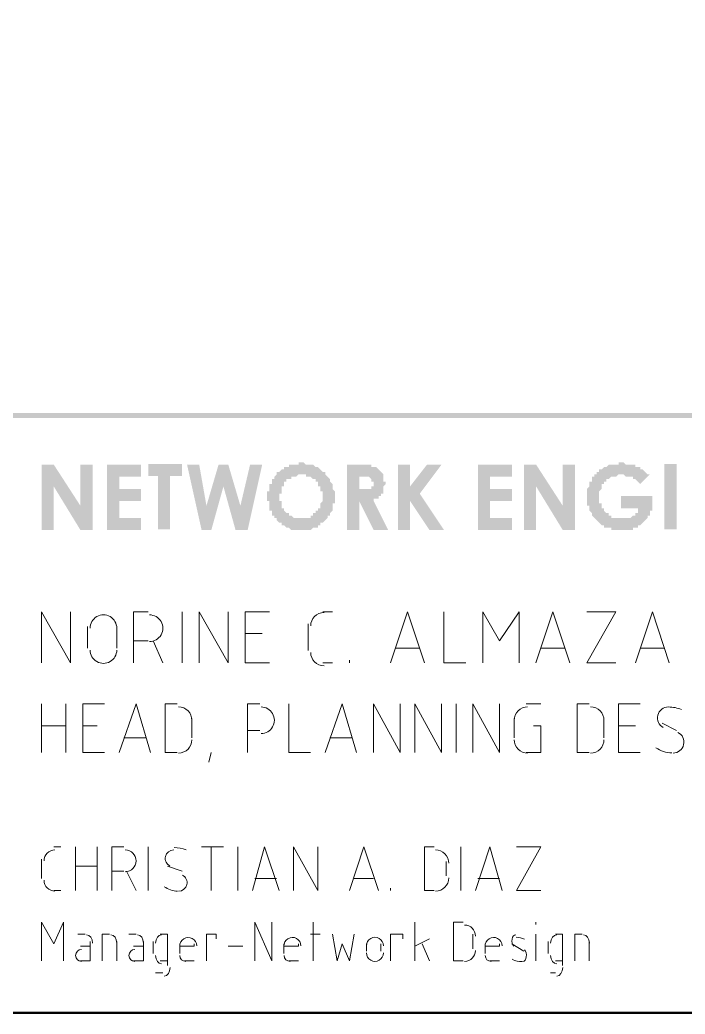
# Model space of a CAD drawing. Header units: millimetres. Extents: x 0.09 to 0.957, y 0.015 to 0.727.
# Drawn here: x 0.13609 to 0.16507, y 0.01506 to 0.05838 of the extents above; entities that cross this region are included whole.
import ezdxf

# ---------------------------------------------------------------- set-up
doc = ezdxf.new("R2010")
doc.units = ezdxf.units.MM
doc.layers.add('PDF_0', color=7, linetype='Continuous')

msp = doc.modelspace()

# ---------------------------------------------------------------- hatches: boundary and pattern name
at = {"layer": 'PDF_0', "true_color": 0x808080, "transparency": 33554559}
for points in [[(0.1370336010742175, 0.0390016064453122), (0.1375615795898425, 0.0390016064453122), (0.1387231323242175, 0.0372064794921872), (0.1387231323242175, 0.0390016064453122), (0.1392511108398425, 0.0390016064453122), (0.1392511108398425, 0.0361505224609372), (0.1387231323242175, 0.0361505224609372), (0.1375615795898425, 0.0380512451171872), (0.1375615795898425, 0.0361505224609372), (0.1370336010742175, 0.0361505224609372)], [(0.1398848059082018, 0.0390016064453122), (0.1413631457519518, 0.0390016064453122), (0.1413631457519518, 0.0384736279296872), (0.1404127844238268, 0.0384736279296872), (0.1404127844238268, 0.0379456494140622), (0.1413631457519518, 0.0379456494140622), (0.1413631457519518, 0.0374176708984372), (0.1404127844238268, 0.0374176708984372), (0.1404127844238268, 0.0366785009765622), (0.1413631457519518, 0.0366785009765622), (0.1413631457519518, 0.0361505224609372), (0.1398848059082018, 0.0361505224609372)], [(0.1416760253906237, 0.0390295898437496), (0.1431543652343737, 0.0390295898437496), (0.1431543652343737, 0.0385016113281247), (0.1426263867187487, 0.0385016113281247), (0.1426263867187487, 0.0361785058593747), (0.1420984082031237, 0.0361785058593747), (0.1420984082031237, 0.0385016113281247), (0.1416760253906237, 0.0385016113281247)], [(0.1433695983886706, 0.0390016064453122), (0.1438975769042956, 0.0390016064453122), (0.1442143640136706, 0.0372064794921872), (0.1447423425292955, 0.0390016064453122), (0.1451647253417955, 0.0390016064453122), (0.1456927038574205, 0.0372064794921872), (0.1461150866699205, 0.0390016064453122), (0.1466430651855455, 0.0390016064453122), (0.1460094909667955, 0.0361505224609372), (0.1454815124511705, 0.0361505224609372), (0.1449535339355455, 0.0380512451171872), (0.1444255554199205, 0.0361505224609372), (0.1440031726074205, 0.0361505224609372)], [(0.152556800537108, 0.0390016064453122), (0.153084779052733, 0.0390016064453122), (0.153084779052733, 0.0380512451171872), (0.1538239489746079, 0.0390016064453122), (0.1544575231933579, 0.0390016064453122), (0.1535071618652329, 0.0377344580078122), (0.1545631188964829, 0.0361505224609372), (0.1539295446777329, 0.0361505224609372), (0.153084779052733, 0.0374176708984372), (0.153084779052733, 0.0361505224609372), (0.152556800537108, 0.0361505224609372)], [(0.1560416064453111, 0.0390016064453122), (0.157519946289061, 0.0390016064453122), (0.157519946289061, 0.0384736279296872), (0.1565695849609361, 0.0384736279296872), (0.1565695849609361, 0.0379456494140622), (0.157519946289061, 0.0379456494140622), (0.157519946289061, 0.0374176708984372), (0.1565695849609361, 0.0374176708984372), (0.1565695849609361, 0.0366785009765622), (0.157519946289061, 0.0366785009765622), (0.157519946289061, 0.0361505224609372), (0.1560416064453111, 0.0361505224609372)], [(0.1580480053710923, 0.0390016064453122), (0.1585759838867173, 0.0390016064453122), (0.1597375366210923, 0.0372064794921872), (0.1597375366210923, 0.0390016064453122), (0.1602655151367173, 0.0390016064453122), (0.1602655151367173, 0.0361505224609372), (0.1597375366210923, 0.0361505224609372), (0.1585759838867173, 0.0380512451171872), (0.1585759838867173, 0.0361505224609372), (0.1580480053710923, 0.0361505224609372)], [(0.1635391967773422, 0.0385791699218746), (0.1631168139648423, 0.0381567871093746), (0.1631168139648423, 0.0381567871093746), (0.1630112182617172, 0.0382623828124996), (0.1630112182617172, 0.0382623828124996), (0.1630112182617172, 0.0382623828124996), (0.1630112182617172, 0.0382623828124996), (0.1629056225585923, 0.0383679785156246), (0.1629056225585923, 0.0383679785156246), (0.1629056225585923, 0.0383679785156246), (0.1628000268554672, 0.0383679785156246), (0.1628000268554672, 0.0383679785156246), (0.1628000268554672, 0.0384735742187496), (0.1626944311523423, 0.0384735742187496), (0.1626944311523423, 0.0384735742187496), (0.1626944311523423, 0.0384735742187496), (0.1626944311523423, 0.0384735742187496), (0.1625888354492173, 0.0384735742187496), (0.1625888354492173, 0.0384735742187496), (0.1625888354492173, 0.0384735742187496), (0.1624832397460922, 0.0384735742187496), (0.1624832397460922, 0.0384735742187496), (0.1623776440429673, 0.0385791699218746), (0.1623776440429673, 0.0385791699218746), (0.1623776440429673, 0.0385791699218746), (0.1622720483398423, 0.0385791699218746), (0.1622720483398423, 0.0385791699218746), (0.1622720483398423, 0.0385791699218746), (0.1621664526367172, 0.0385791699218746), (0.1621664526367172, 0.0385791699218746), (0.1621664526367172, 0.0385791699218746), (0.1620608569335923, 0.0384735742187496), (0.1620608569335923, 0.0384735742187496), (0.1620608569335923, 0.0384735742187496), (0.1619552612304672, 0.0384735742187496), (0.1619552612304672, 0.0384735742187496), (0.1619552612304672, 0.0384735742187496), (0.1618496655273423, 0.0384735742187496), (0.1618496655273423, 0.0384735742187496), (0.1618496655273423, 0.0384735742187496), (0.1617440698242173, 0.0383679785156246), (0.1617440698242173, 0.0383679785156246), (0.1617440698242173, 0.0383679785156246), (0.1616384741210922, 0.0383679785156246), (0.1616384741210922, 0.0383679785156246), (0.1616384741210922, 0.0382623828124996), (0.1616384741210922, 0.0382623828124996), (0.1615328784179673, 0.0382623828124996), (0.1615328784179673, 0.0382623828124996), (0.1615328784179673, 0.0381567871093746), (0.1615328784179673, 0.0381567871093746), (0.1614272827148423, 0.0381567871093746), (0.1614272827148423, 0.0380511914062496), (0.1614272827148423, 0.0380511914062496), (0.1614272827148423, 0.0380511914062496), (0.1614272827148423, 0.0379455957031246), (0.1614272827148423, 0.0379455957031246), (0.1614272827148423, 0.0379455957031246), (0.1613216870117172, 0.0378399999999996), (0.1613216870117172, 0.0378399999999996), (0.1613216870117172, 0.0378399999999996), (0.1613216870117172, 0.0377344042968746), (0.1613216870117172, 0.0377344042968746), (0.1613216870117172, 0.0377344042968746), (0.1613216870117172, 0.0376288085937496), (0.1613216870117172, 0.0376288085937496), (0.1613216870117172, 0.0376288085937496), (0.1613216870117172, 0.0375232128906246), (0.1613216870117172, 0.0375232128906246), (0.1613216870117172, 0.0375232128906246), (0.1613216870117172, 0.0374176171874996), (0.1613216870117172, 0.0374176171874996), (0.1613216870117172, 0.0374176171874996), (0.1613216870117172, 0.0373120214843746), (0.1613216870117172, 0.0373120214843746), (0.1614272827148423, 0.0373120214843746), (0.1614272827148423, 0.0372064257812496), (0.1614272827148423, 0.0372064257812496), (0.1614272827148423, 0.0372064257812496), (0.1614272827148423, 0.0371008300781246), (0.1614272827148423, 0.0371008300781246), (0.1615328784179673, 0.0371008300781246), (0.1615328784179673, 0.0369952343749996), (0.1615328784179673, 0.0369952343749996), (0.1615328784179673, 0.0369952343749996), (0.1615328784179673, 0.0369952343749996), (0.1616384741210922, 0.0368896386718746), (0.1616384741210922, 0.0368896386718746), (0.1616384741210922, 0.0368896386718746), (0.1616384741210922, 0.0368896386718746), (0.1617440698242173, 0.0368896386718746), (0.1617440698242173, 0.0367840429687496), (0.1617440698242173, 0.0367840429687496), (0.1617440698242173, 0.0367840429687496), (0.1618496655273423, 0.0367840429687496), (0.1618496655273423, 0.0367840429687496), (0.1618496655273423, 0.0366784472656246), (0.1619552612304672, 0.0366784472656246), (0.1619552612304672, 0.0366784472656246), (0.1619552612304672, 0.0366784472656246), (0.1620608569335923, 0.0366784472656246), (0.1620608569335923, 0.0366784472656246), (0.1620608569335923, 0.0366784472656246), (0.1621664526367172, 0.0366784472656246), (0.1621664526367172, 0.0366784472656246), (0.1621664526367172, 0.0366784472656246), (0.1622720483398423, 0.0366784472656246), (0.1622720483398423, 0.0366784472656246), (0.1622720483398423, 0.0366784472656246), (0.1623776440429673, 0.0366784472656246), (0.1623776440429673, 0.0366784472656246), (0.1624832397460922, 0.0366784472656246), (0.1624832397460922, 0.0366784472656246), (0.1624832397460922, 0.0366784472656246), (0.1625888354492173, 0.0366784472656246), (0.1625888354492173, 0.0366784472656246), (0.1625888354492173, 0.0366784472656246), (0.1626944311523423, 0.0366784472656246), (0.1626944311523423, 0.0366784472656246), (0.1626944311523423, 0.0366784472656246), (0.1628000268554672, 0.0367840429687496), (0.1628000268554672, 0.0367840429687496), (0.1628000268554672, 0.0367840429687496), (0.1628000268554672, 0.0367840429687496), (0.1629056225585923, 0.0367840429687496), (0.1629056225585923, 0.0368896386718746), (0.1629056225585923, 0.0368896386718746), (0.1629056225585923, 0.0368896386718746), (0.1630112182617172, 0.0368896386718746), (0.1630112182617172, 0.0369952343749996), (0.1630112182617172, 0.0369952343749996), (0.1630112182617172, 0.0369952343749996), (0.1630112182617172, 0.0371008300781246), (0.1631168139648423, 0.0371008300781246), (0.1631168139648423, 0.0371008300781246), (0.1622720483398423, 0.0371008300781246), (0.1622720483398423, 0.0376288085937496), (0.1636447924804672, 0.0376288085937496), (0.1636447924804672, 0.0375232128906246), (0.1636447924804672, 0.0374176171874996), (0.1636447924804672, 0.0374176171874996), (0.1636447924804672, 0.0374176171874996), (0.1636447924804672, 0.0373120214843746), (0.1636447924804672, 0.0373120214843746), (0.1636447924804672, 0.0373120214843746), (0.1636447924804672, 0.0372064257812496), (0.1636447924804672, 0.0372064257812496), (0.1636447924804672, 0.0372064257812496), (0.1636447924804672, 0.0371008300781246), (0.1636447924804672, 0.0371008300781246), (0.1636447924804672, 0.0371008300781246), (0.1636447924804672, 0.0369952343749996), (0.1635391967773422, 0.0369952343749996), (0.1635391967773422, 0.0368896386718746), (0.1635391967773422, 0.0368896386718746), (0.1635391967773422, 0.0368896386718746), (0.1635391967773422, 0.0367840429687496), (0.1635391967773422, 0.0367840429687496), (0.1634336010742172, 0.0367840429687496), (0.1634336010742172, 0.0367840429687496), (0.1634336010742172, 0.0366784472656246), (0.1634336010742172, 0.0366784472656246), (0.1634336010742172, 0.0366784472656246), (0.1633280053710922, 0.0365728515624996), (0.1633280053710922, 0.0365728515624996), (0.1633280053710922, 0.0365728515624996), (0.1633280053710922, 0.0365728515624996), (0.1632224096679673, 0.0364672558593746), (0.1632224096679673, 0.0364672558593746), (0.1632224096679673, 0.0364672558593746), (0.1632224096679673, 0.0364672558593746), (0.1631168139648423, 0.0363616601562496), (0.1631168139648423, 0.0363616601562496), (0.1631168139648423, 0.0363616601562496), (0.1630112182617172, 0.0363616601562496), (0.1630112182617172, 0.0363616601562496), (0.1630112182617172, 0.0362560644531246), (0.1630112182617172, 0.0362560644531246), (0.1629056225585923, 0.0362560644531246), (0.1629056225585923, 0.0362560644531246), (0.1629056225585923, 0.0362560644531246), (0.1628000268554672, 0.0362560644531246), (0.1628000268554672, 0.0362560644531246), (0.1628000268554672, 0.0361504687499996), (0.1626944311523423, 0.0361504687499996), (0.1626944311523423, 0.0361504687499996), (0.1626944311523423, 0.0361504687499996), (0.1625888354492173, 0.0361504687499996), (0.1625888354492173, 0.0361504687499996), (0.1625888354492173, 0.0361504687499996), (0.1624832397460922, 0.0361504687499996), (0.1624832397460922, 0.0361504687499996), (0.1624832397460922, 0.0361504687499996), (0.1623776440429673, 0.0361504687499996), (0.1623776440429673, 0.0361504687499996), (0.1622720483398423, 0.0361504687499996), (0.1622720483398423, 0.0361504687499996), (0.1622720483398423, 0.0361504687499996), (0.1622720483398423, 0.0361504687499996), (0.1621664526367172, 0.0361504687499996), (0.1621664526367172, 0.0361504687499996), (0.1620608569335923, 0.0361504687499996), (0.1620608569335923, 0.0361504687499996), (0.1620608569335923, 0.0361504687499996), (0.1619552612304672, 0.0361504687499996), (0.1619552612304672, 0.0361504687499996), (0.1619552612304672, 0.0361504687499996), (0.1618496655273423, 0.0361504687499996), (0.1618496655273423, 0.0361504687499996), (0.1618496655273423, 0.0362560644531246), (0.1617440698242173, 0.0362560644531246), (0.1617440698242173, 0.0362560644531246), (0.1617440698242173, 0.0362560644531246), (0.1616384741210922, 0.0362560644531246), (0.1616384741210922, 0.0362560644531246), (0.1616384741210922, 0.0362560644531246), (0.1615328784179673, 0.0362560644531246), (0.1615328784179673, 0.0363616601562496), (0.1615328784179673, 0.0363616601562496), (0.1614272827148423, 0.0363616601562496), (0.1614272827148423, 0.0363616601562496), (0.1614272827148423, 0.0363616601562496), (0.1613216870117172, 0.0364672558593746), (0.1613216870117172, 0.0364672558593746), (0.1613216870117172, 0.0364672558593746), (0.1613216870117172, 0.0364672558593746), (0.1612160913085923, 0.0365728515624996), (0.1612160913085923, 0.0365728515624996), (0.1612160913085923, 0.0365728515624996), (0.1612160913085923, 0.0365728515624996), (0.1611104956054673, 0.0366784472656246), (0.1611104956054673, 0.0366784472656246), (0.1611104956054673, 0.0366784472656246), (0.1611104956054673, 0.0366784472656246), (0.1610048999023423, 0.0367840429687496), (0.1610048999023423, 0.0367840429687496), (0.1610048999023423, 0.0367840429687496), (0.1610048999023423, 0.0368896386718746), (0.1610048999023423, 0.0368896386718746), (0.1610048999023423, 0.0368896386718746), (0.1608993041992173, 0.0369952343749996), (0.1608993041992173, 0.0369952343749996), (0.1608993041992173, 0.0369952343749996), (0.1608993041992173, 0.0371008300781246), (0.1608993041992173, 0.0371008300781246), (0.1608993041992173, 0.0371008300781246), (0.1608993041992173, 0.0372064257812496), (0.1607937084960922, 0.0372064257812496), (0.1607937084960922, 0.0372064257812496), (0.1607937084960922, 0.0373120214843746), (0.1607937084960922, 0.0373120214843746), (0.1607937084960922, 0.0373120214843746), (0.1607937084960922, 0.0374176171874996), (0.1607937084960922, 0.0374176171874996), (0.1607937084960922, 0.0375232128906246), (0.1607937084960922, 0.0375232128906246), (0.1607937084960922, 0.0375232128906246), (0.1607937084960922, 0.0376288085937496), (0.1607937084960922, 0.0376288085937496), (0.1607937084960922, 0.0376288085937496), (0.1607937084960922, 0.0377344042968746), (0.1607937084960922, 0.0377344042968746), (0.1607937084960922, 0.0377344042968746), (0.1607937084960922, 0.0378399999999996), (0.1607937084960922, 0.0378399999999996), (0.1607937084960922, 0.0378399999999996), (0.1607937084960922, 0.0379455957031246), (0.1607937084960922, 0.0379455957031246), (0.1607937084960922, 0.0379455957031246), (0.1608993041992173, 0.0380511914062496), (0.1608993041992173, 0.0380511914062496), (0.1608993041992173, 0.0380511914062496), (0.1608993041992173, 0.0381567871093746), (0.1608993041992173, 0.0381567871093746), (0.1608993041992173, 0.0381567871093746), (0.1608993041992173, 0.0382623828124996), (0.1608993041992173, 0.0382623828124996), (0.1610048999023423, 0.0382623828124996), (0.1610048999023423, 0.0383679785156246), (0.1610048999023423, 0.0383679785156246), (0.1610048999023423, 0.0383679785156246), (0.1610048999023423, 0.0384735742187496), (0.1611104956054673, 0.0384735742187496), (0.1611104956054673, 0.0384735742187496), (0.1611104956054673, 0.0384735742187496), (0.1611104956054673, 0.0385791699218746), (0.1611104956054673, 0.0385791699218746), (0.1612160913085923, 0.0385791699218746), (0.1612160913085923, 0.0385791699218746), (0.1612160913085923, 0.0386847656249996), (0.1612160913085923, 0.0386847656249996), (0.1613216870117172, 0.0386847656249996), (0.1613216870117172, 0.0386847656249996), (0.1613216870117172, 0.0387903613281246), (0.1614272827148423, 0.0387903613281246), (0.1614272827148423, 0.0387903613281246), (0.1614272827148423, 0.0387903613281246), (0.1614272827148423, 0.0387903613281246), (0.1615328784179673, 0.0388959570312496), (0.1615328784179673, 0.0388959570312496), (0.1615328784179673, 0.0388959570312496), (0.1616384741210922, 0.0388959570312496), (0.1616384741210922, 0.0388959570312496), (0.1616384741210922, 0.0388959570312496), (0.1617440698242173, 0.0390015527343746), (0.1617440698242173, 0.0390015527343746), (0.1617440698242173, 0.0390015527343746), (0.1618496655273423, 0.0390015527343746), (0.1618496655273423, 0.0390015527343746), (0.1618496655273423, 0.0390015527343746), (0.1619552612304672, 0.0390015527343746), (0.1619552612304672, 0.0390015527343746), (0.1619552612304672, 0.0390015527343746), (0.1620608569335923, 0.0390015527343746), (0.1620608569335923, 0.0390015527343746), (0.1620608569335923, 0.0390015527343746), (0.1621664526367172, 0.0390015527343746), (0.1621664526367172, 0.0391071484374996), (0.1622720483398423, 0.0391071484374996), (0.1622720483398423, 0.0391071484374996), (0.1622720483398423, 0.0391071484374996), (0.1623776440429673, 0.0391071484374996), (0.1623776440429673, 0.0391071484374996), (0.1623776440429673, 0.0391071484374996), (0.1624832397460922, 0.0390015527343746), (0.1624832397460922, 0.0390015527343746), (0.1624832397460922, 0.0390015527343746), (0.1625888354492173, 0.0390015527343746), (0.1625888354492173, 0.0390015527343746), (0.1625888354492173, 0.0390015527343746), (0.1626944311523423, 0.0390015527343746), (0.1626944311523423, 0.0390015527343746), (0.1628000268554672, 0.0390015527343746), (0.1628000268554672, 0.0390015527343746), (0.1628000268554672, 0.0390015527343746), (0.1629056225585923, 0.0390015527343746), (0.1629056225585923, 0.0390015527343746), (0.1629056225585923, 0.0388959570312496), (0.1630112182617172, 0.0388959570312496), (0.1630112182617172, 0.0388959570312496), (0.1630112182617172, 0.0388959570312496), (0.1630112182617172, 0.0388959570312496), (0.1630112182617172, 0.0388959570312496), (0.1631168139648423, 0.0388959570312496), (0.1631168139648423, 0.0388959570312496), (0.1631168139648423, 0.0387903613281246), (0.1632224096679673, 0.0387903613281246), (0.1632224096679673, 0.0387903613281246), (0.1632224096679673, 0.0387903613281246), (0.1633280053710922, 0.0386847656249996), (0.1633280053710922, 0.0386847656249996), (0.1633280053710922, 0.0386847656249996), (0.1633280053710922, 0.0386847656249996), (0.1634336010742172, 0.0385791699218746), (0.1634336010742172, 0.0385791699218746), (0.1634336010742172, 0.0385791699218746), (0.1635391967773422, 0.0385791699218746)]]:
    msp.add_hatch(color=8, dxfattribs=at).paths.add_polyline_path(points)
h = msp.add_hatch(color=8, dxfattribs=at)
h.paths.add_polyline_path([(0.1483327978515611, 0.0391072021484371), (0.1484383935546861, 0.0391072021484371), (0.1484383935546861, 0.0391072021484371), (0.1484383935546861, 0.0391072021484371), (0.1485439892578111, 0.0390016064453121), (0.1485439892578111, 0.0390016064453121), (0.1485439892578111, 0.0390016064453121), (0.1486495849609361, 0.0390016064453121), (0.1486495849609361, 0.0390016064453121), (0.1486495849609361, 0.0390016064453121), (0.1487551806640611, 0.0390016064453121), (0.1487551806640611, 0.0390016064453121), (0.1487551806640611, 0.0390016064453121), (0.1488607763671861, 0.0390016064453121), (0.1488607763671861, 0.0390016064453121), (0.1488607763671861, 0.0390016064453121), (0.1489663720703111, 0.0388960107421871), (0.1489663720703111, 0.0388960107421871), (0.1489663720703111, 0.0388960107421871), (0.1490719677734361, 0.0388960107421871), (0.1490719677734361, 0.0388960107421871), (0.1490719677734361, 0.0388960107421871), (0.1491775634765611, 0.0387904150390621), (0.1491775634765611, 0.0387904150390621), (0.1491775634765611, 0.0387904150390621), (0.1491775634765611, 0.0387904150390621), (0.1492831591796861, 0.0386848193359371), (0.1492831591796861, 0.0386848193359371), (0.1492831591796861, 0.0386848193359371), (0.1493887548828111, 0.0386848193359371), (0.1493887548828111, 0.0385792236328121), (0.1493887548828111, 0.0385792236328121), (0.1493887548828111, 0.0385792236328121), (0.1493887548828111, 0.0385792236328121), (0.1494943505859361, 0.0384736279296871), (0.1494943505859361, 0.0384736279296871), (0.1494943505859361, 0.0384736279296871), (0.1494943505859361, 0.0384736279296871), (0.1495999462890611, 0.0383680322265621), (0.1495999462890611, 0.0383680322265621), (0.1495999462890611, 0.0383680322265621), (0.1495999462890611, 0.0382624365234371), (0.1495999462890611, 0.0382624365234371), (0.1495999462890611, 0.0382624365234371), (0.1497055419921861, 0.0381568408203121), (0.1497055419921861, 0.0381568408203121), (0.1497055419921861, 0.0381568408203121), (0.1497055419921861, 0.0380512451171871), (0.1497055419921861, 0.0380512451171871), (0.1497055419921861, 0.0380512451171871), (0.1497055419921861, 0.0379456494140621), (0.1497055419921861, 0.0379456494140621), (0.1497055419921861, 0.0379456494140621), (0.1498111376953111, 0.0378400537109371), (0.1498111376953111, 0.0378400537109371), (0.1498111376953111, 0.0378400537109371), (0.1498111376953111, 0.0377344580078121), (0.1498111376953111, 0.0377344580078121), (0.1498111376953111, 0.0377344580078121), (0.1498111376953111, 0.0376288623046871), (0.1498111376953111, 0.0376288623046871), (0.1498111376953111, 0.0376288623046871), (0.1498111376953111, 0.0375232666015621), (0.1498111376953111, 0.0375232666015621), (0.1498111376953111, 0.0374176708984371), (0.1498111376953111, 0.0374176708984371), (0.1498111376953111, 0.0374176708984371), (0.1498111376953111, 0.0373120751953121), (0.1498111376953111, 0.0373120751953121), (0.1497055419921861, 0.0373120751953121), (0.1497055419921861, 0.0372064794921871), (0.1497055419921861, 0.0372064794921871), (0.1497055419921861, 0.0372064794921871), (0.1497055419921861, 0.0371008837890621), (0.1497055419921861, 0.0371008837890621), (0.1497055419921861, 0.0371008837890621), (0.1497055419921861, 0.0369952880859371), (0.1497055419921861, 0.0369952880859371), (0.1497055419921861, 0.0369952880859371), (0.1495999462890611, 0.0368896923828121), (0.1495999462890611, 0.0368896923828121), (0.1495999462890611, 0.0368896923828121), (0.1495999462890611, 0.0367840966796871), (0.1495999462890611, 0.0367840966796871), (0.1494943505859361, 0.0367840966796871), (0.1494943505859361, 0.0367840966796871), (0.1494943505859361, 0.0366785009765621), (0.1494943505859361, 0.0366785009765621), (0.1494943505859361, 0.0366785009765621), (0.1493887548828111, 0.0365729052734371), (0.1493887548828111, 0.0365729052734371), (0.1493887548828111, 0.0365729052734371), (0.1493887548828111, 0.0365729052734371), (0.1493887548828111, 0.0365729052734371), (0.1492831591796861, 0.0364673095703121), (0.1492831591796861, 0.0364673095703121), (0.1492831591796861, 0.0364673095703121), (0.1491775634765611, 0.0364673095703121), (0.1491775634765611, 0.0363617138671871), (0.1491775634765611, 0.0363617138671871), (0.1491775634765611, 0.0363617138671871), (0.1490719677734361, 0.0363617138671871), (0.1490719677734361, 0.0363617138671871), (0.1490719677734361, 0.0362561181640621), (0.1489663720703111, 0.0362561181640621), (0.1489663720703111, 0.0362561181640621), (0.1489663720703111, 0.0362561181640621), (0.1488607763671861, 0.0362561181640621), (0.1488607763671861, 0.0362561181640621), (0.1488607763671861, 0.0362561181640621), (0.1487551806640611, 0.0361505224609371), (0.1487551806640611, 0.0361505224609371), (0.1487551806640611, 0.0361505224609371), (0.1486495849609361, 0.0361505224609371), (0.1486495849609361, 0.0361505224609371), (0.1486495849609361, 0.0361505224609371), (0.1485439892578111, 0.0361505224609371), (0.1485439892578111, 0.0361505224609371), (0.1485439892578111, 0.0361505224609371), (0.1484383935546861, 0.0361505224609371), (0.1484383935546861, 0.0361505224609371), (0.1483327978515611, 0.0361505224609371), (0.1483327978515611, 0.0361505224609371), (0.1483327978515611, 0.0361505224609371), (0.1482272021484361, 0.0361505224609371), (0.1482272021484361, 0.0361505224609371), (0.1482272021484361, 0.0361505224609371), (0.1481216064453111, 0.0361505224609371), (0.1481216064453111, 0.0361505224609371), (0.1481216064453111, 0.0361505224609371), (0.1480160107421862, 0.0361505224609371), (0.1480160107421862, 0.0361505224609371), (0.1479104150390611, 0.0361505224609371), (0.1479104150390611, 0.0361505224609371), (0.1479104150390611, 0.0361505224609371), (0.1478048193359361, 0.0362561181640621), (0.1478048193359361, 0.0362561181640621), (0.1478048193359361, 0.0362561181640621), (0.1478048193359361, 0.0362561181640621), (0.1476992236328112, 0.0362561181640621), (0.1476992236328112, 0.0362561181640621), (0.1476992236328112, 0.0362561181640621), (0.1475936279296861, 0.0363617138671871), (0.1475936279296861, 0.0363617138671871), (0.1475936279296861, 0.0363617138671871), (0.1474880322265611, 0.0363617138671871), (0.1474880322265611, 0.0363617138671871), (0.1474880322265611, 0.0364673095703121), (0.1474880322265611, 0.0364673095703121), (0.1473824365234362, 0.0364673095703121), (0.1473824365234362, 0.0364673095703121), (0.1473824365234362, 0.0364673095703121), (0.1472768408203111, 0.0365729052734371), (0.1472768408203111, 0.0365729052734371), (0.1472768408203111, 0.0365729052734371), (0.1472768408203111, 0.0365729052734371), (0.1472768408203111, 0.0366785009765621), (0.1471712451171861, 0.0366785009765621), (0.1471712451171861, 0.0366785009765621), (0.1471712451171861, 0.0367840966796871), (0.1471712451171861, 0.0367840966796871), (0.1470656494140612, 0.0367840966796871), (0.1470656494140612, 0.0368896923828121), (0.1470656494140612, 0.0368896923828121), (0.1470656494140612, 0.0368896923828121), (0.1470656494140612, 0.0368896923828121), (0.1470656494140612, 0.0369952880859371), (0.1469600537109361, 0.0369952880859371), (0.1469600537109361, 0.0369952880859371), (0.1469600537109361, 0.0371008837890621), (0.1469600537109361, 0.0371008837890621), (0.1469600537109361, 0.0371008837890621), (0.1469600537109361, 0.0372064794921871), (0.1469600537109361, 0.0372064794921871), (0.1469600537109361, 0.0372064794921871), (0.1469600537109361, 0.0373120751953121), (0.1469600537109361, 0.0373120751953121), (0.1469600537109361, 0.0374176708984371), (0.1468544580078112, 0.0374176708984371), (0.1468544580078112, 0.0374176708984371), (0.1468544580078112, 0.0375232666015621), (0.1468544580078112, 0.0375232666015621), (0.1468544580078112, 0.0375232666015621), (0.1468544580078112, 0.0376288623046871), (0.1468544580078112, 0.0376288623046871), (0.1468544580078112, 0.0376288623046871), (0.1468544580078112, 0.0377344580078121), (0.1468544580078112, 0.0377344580078121), (0.1468544580078112, 0.0378400537109371), (0.1469600537109361, 0.0378400537109371), (0.1469600537109361, 0.0378400537109371), (0.1469600537109361, 0.0379456494140621), (0.1469600537109361, 0.0379456494140621), (0.1469600537109361, 0.0379456494140621), (0.1469600537109361, 0.0380512451171871), (0.1469600537109361, 0.0380512451171871), (0.1469600537109361, 0.0380512451171871), (0.1469600537109361, 0.0381568408203121), (0.1469600537109361, 0.0381568408203121), (0.1470656494140612, 0.0381568408203121), (0.1470656494140612, 0.0382624365234371), (0.1470656494140612, 0.0382624365234371), (0.1470656494140612, 0.0382624365234371), (0.1470656494140612, 0.0383680322265621), (0.1470656494140612, 0.0383680322265621), (0.1471712451171861, 0.0383680322265621), (0.1471712451171861, 0.0384736279296871), (0.1471712451171861, 0.0384736279296871), (0.1471712451171861, 0.0384736279296871), (0.1471712451171861, 0.0384736279296871), (0.1472768408203111, 0.0385792236328121), (0.1472768408203111, 0.0385792236328121), (0.1472768408203111, 0.0385792236328121), (0.1472768408203111, 0.0386848193359371), (0.1473824365234362, 0.0386848193359371), (0.1473824365234362, 0.0386848193359371), (0.1473824365234362, 0.0386848193359371), (0.1473824365234362, 0.0386848193359371), (0.1474880322265611, 0.0387904150390621), (0.1474880322265611, 0.0387904150390621), (0.1474880322265611, 0.0387904150390621), (0.1475936279296861, 0.0387904150390621), (0.1475936279296861, 0.0388960107421871), (0.1475936279296861, 0.0388960107421871), (0.1476992236328112, 0.0388960107421871), (0.1476992236328112, 0.0388960107421871), (0.1476992236328112, 0.0388960107421871), (0.1478048193359361, 0.0388960107421871), (0.1478048193359361, 0.0390016064453121), (0.1478048193359361, 0.0390016064453121), (0.1479104150390611, 0.0390016064453121), (0.1479104150390611, 0.0390016064453121), (0.1479104150390611, 0.0390016064453121), (0.1480160107421862, 0.0390016064453121), (0.1480160107421862, 0.0390016064453121), (0.1480160107421862, 0.0390016064453121), (0.1481216064453111, 0.0390016064453121), (0.1481216064453111, 0.0390016064453121), (0.1481216064453111, 0.0390016064453121), (0.1482272021484361, 0.0390016064453121), (0.1482272021484361, 0.0391072021484371), (0.1482272021484361, 0.0391072021484371), (0.1483327978515611, 0.0391072021484371), (0.1483327978515611, 0.0391072021484371)], flags=0)
h.paths.add_polyline_path([(0.1483327978515611, 0.0385792236328121), (0.1483327978515611, 0.0385792236328121), (0.1482272021484361, 0.0385792236328121), (0.1482272021484361, 0.0385792236328121), (0.1482272021484361, 0.0385792236328121), (0.1481216064453111, 0.0384736279296871), (0.1481216064453111, 0.0384736279296871), (0.1481216064453111, 0.0384736279296871), (0.1480160107421862, 0.0384736279296871), (0.1480160107421862, 0.0384736279296871), (0.1480160107421862, 0.0384736279296871), (0.1479104150390611, 0.0384736279296871), (0.1479104150390611, 0.0384736279296871), (0.1479104150390611, 0.0383680322265621), (0.1478048193359361, 0.0383680322265621), (0.1478048193359361, 0.0383680322265621), (0.1478048193359361, 0.0383680322265621), (0.1476992236328112, 0.0383680322265621), (0.1476992236328112, 0.0382624365234371), (0.1476992236328112, 0.0382624365234371), (0.1476992236328112, 0.0382624365234371), (0.1476992236328112, 0.0382624365234371), (0.1475936279296861, 0.0382624365234371), (0.1475936279296861, 0.0381568408203121), (0.1475936279296861, 0.0381568408203121), (0.1475936279296861, 0.0381568408203121), (0.1475936279296861, 0.0380512451171871), (0.1474880322265611, 0.0380512451171871), (0.1474880322265611, 0.0380512451171871), (0.1474880322265611, 0.0379456494140621), (0.1474880322265611, 0.0379456494140621), (0.1474880322265611, 0.0379456494140621), (0.1474880322265611, 0.0378400537109371), (0.1474880322265611, 0.0378400537109371), (0.1474880322265611, 0.0378400537109371), (0.1474880322265611, 0.0377344580078121), (0.1473824365234362, 0.0377344580078121), (0.1473824365234362, 0.0377344580078121), (0.1473824365234362, 0.0376288623046871), (0.1473824365234362, 0.0376288623046871), (0.1473824365234362, 0.0376288623046871), (0.1473824365234362, 0.0375232666015621), (0.1473824365234362, 0.0375232666015621), (0.1473824365234362, 0.0374176708984371), (0.1474880322265611, 0.0374176708984371), (0.1474880322265611, 0.0374176708984371), (0.1474880322265611, 0.0373120751953121), (0.1474880322265611, 0.0373120751953121), (0.1474880322265611, 0.0373120751953121), (0.1474880322265611, 0.0372064794921871), (0.1474880322265611, 0.0372064794921871), (0.1474880322265611, 0.0372064794921871), (0.1474880322265611, 0.0371008837890621), (0.1474880322265611, 0.0371008837890621), (0.1475936279296861, 0.0371008837890621), (0.1475936279296861, 0.0369952880859371), (0.1475936279296861, 0.0369952880859371), (0.1475936279296861, 0.0369952880859371), (0.1475936279296861, 0.0369952880859371), (0.1476992236328112, 0.0368896923828121), (0.1476992236328112, 0.0368896923828121), (0.1476992236328112, 0.0368896923828121), (0.1478048193359361, 0.0368896923828121), (0.1478048193359361, 0.0368896923828121), (0.1478048193359361, 0.0367840966796871), (0.1478048193359361, 0.0367840966796871), (0.1478048193359361, 0.0367840966796871), (0.1479104150390611, 0.0367840966796871), (0.1479104150390611, 0.0367840966796871), (0.1479104150390611, 0.0367840966796871), (0.1480160107421862, 0.0366785009765621), (0.1480160107421862, 0.0366785009765621), (0.1480160107421862, 0.0366785009765621), (0.1481216064453111, 0.0366785009765621), (0.1481216064453111, 0.0366785009765621), (0.1481216064453111, 0.0366785009765621), (0.1482272021484361, 0.0366785009765621), (0.1482272021484361, 0.0366785009765621), (0.1482272021484361, 0.0366785009765621), (0.1483327978515611, 0.0366785009765621), (0.1483327978515611, 0.0366785009765621), (0.1484383935546861, 0.0366785009765621), (0.1484383935546861, 0.0366785009765621), (0.1484383935546861, 0.0366785009765621), (0.1485439892578111, 0.0366785009765621), (0.1485439892578111, 0.0366785009765621), (0.1485439892578111, 0.0366785009765621), (0.1486495849609361, 0.0366785009765621), (0.1486495849609361, 0.0366785009765621), (0.1486495849609361, 0.0366785009765621), (0.1487551806640611, 0.0366785009765621), (0.1487551806640611, 0.0367840966796871), (0.1487551806640611, 0.0367840966796871), (0.1488607763671861, 0.0367840966796871), (0.1488607763671861, 0.0367840966796871), (0.1488607763671861, 0.0367840966796871), (0.1488607763671861, 0.0368896923828121), (0.1489663720703111, 0.0368896923828121), (0.1489663720703111, 0.0368896923828121), (0.1489663720703111, 0.0368896923828121), (0.1489663720703111, 0.0369952880859371), (0.1490719677734361, 0.0369952880859371), (0.1490719677734361, 0.0369952880859371), (0.1490719677734361, 0.0369952880859371), (0.1490719677734361, 0.0371008837890621), (0.1491775634765611, 0.0371008837890621), (0.1491775634765611, 0.0371008837890621), (0.1491775634765611, 0.0372064794921871), (0.1491775634765611, 0.0372064794921871), (0.1491775634765611, 0.0372064794921871), (0.1491775634765611, 0.0373120751953121), (0.1491775634765611, 0.0373120751953121), (0.1491775634765611, 0.0373120751953121), (0.1492831591796861, 0.0374176708984371), (0.1492831591796861, 0.0374176708984371), (0.1492831591796861, 0.0374176708984371), (0.1492831591796861, 0.0375232666015621), (0.1492831591796861, 0.0375232666015621), (0.1492831591796861, 0.0375232666015621), (0.1492831591796861, 0.0376288623046871), (0.1492831591796861, 0.0376288623046871), (0.1492831591796861, 0.0376288623046871), (0.1492831591796861, 0.0377344580078121), (0.1492831591796861, 0.0377344580078121), (0.1492831591796861, 0.0377344580078121), (0.1492831591796861, 0.0378400537109371), (0.1491775634765611, 0.0378400537109371), (0.1491775634765611, 0.0379456494140621), (0.1491775634765611, 0.0379456494140621), (0.1491775634765611, 0.0379456494140621), (0.1491775634765611, 0.0380512451171871), (0.1491775634765611, 0.0380512451171871), (0.1491775634765611, 0.0380512451171871), (0.1490719677734361, 0.0380512451171871), (0.1490719677734361, 0.0381568408203121), (0.1490719677734361, 0.0381568408203121), (0.1490719677734361, 0.0381568408203121), (0.1490719677734361, 0.0382624365234371), (0.1489663720703111, 0.0382624365234371), (0.1489663720703111, 0.0382624365234371), (0.1489663720703111, 0.0382624365234371), (0.1489663720703111, 0.0383680322265621), (0.1488607763671861, 0.0383680322265621), (0.1488607763671861, 0.0383680322265621), (0.1488607763671861, 0.0383680322265621), (0.1488607763671861, 0.0383680322265621), (0.1487551806640611, 0.0384736279296871), (0.1487551806640611, 0.0384736279296871), (0.1487551806640611, 0.0384736279296871), (0.1486495849609361, 0.0384736279296871), (0.1486495849609361, 0.0384736279296871), (0.1486495849609361, 0.0384736279296871), (0.1485439892578111, 0.0384736279296871), (0.1485439892578111, 0.0384736279296871), (0.1485439892578111, 0.0385792236328121), (0.1484383935546861, 0.0385792236328121), (0.1484383935546861, 0.0385792236328121), (0.1483327978515611, 0.0385792236328121), (0.1483327978515611, 0.0385792236328121), (0.1483327978515611, 0.0385792236328121)], flags=0)
h = msp.add_hatch(color=8, dxfattribs=at)
h.paths.add_polyline_path([(0.1503391967773424, 0.0390016064453122), (0.1508671752929673, 0.0390016064453122), (0.1509727709960924, 0.0390016064453122), (0.1509727709960924, 0.0390016064453122), (0.1510783666992174, 0.0390016064453122), (0.1510783666992174, 0.0390016064453122), (0.1511839624023424, 0.0390016064453122), (0.1511839624023424, 0.0390016064453122), (0.1511839624023424, 0.0390016064453122), (0.1512895581054674, 0.0390016064453122), (0.1512895581054674, 0.0390016064453122), (0.1512895581054674, 0.0390016064453122), (0.1513951538085924, 0.0390016064453122), (0.1513951538085924, 0.0390016064453122), (0.1513951538085924, 0.0388960107421872), (0.1515007495117173, 0.0388960107421872), (0.1515007495117173, 0.0388960107421872), (0.1515007495117173, 0.0388960107421872), (0.1515007495117173, 0.0388960107421872), (0.1515007495117173, 0.0388960107421872), (0.1516063452148423, 0.0388960107421872), (0.1516063452148423, 0.0388960107421872), (0.1516063452148423, 0.0388960107421872), (0.1517119409179674, 0.0387904150390622), (0.1517119409179674, 0.0387904150390622), (0.1517119409179674, 0.0387904150390622), (0.1517119409179674, 0.0387904150390622), (0.1518175366210923, 0.0386848193359372), (0.1518175366210923, 0.0386848193359372), (0.1518175366210923, 0.0386848193359372), (0.1518175366210923, 0.0386848193359372), (0.1518175366210923, 0.0386848193359372), (0.1519231323242174, 0.0385792236328122), (0.1519231323242174, 0.0385792236328122), (0.1519231323242174, 0.0385792236328122), (0.1519231323242174, 0.0384736279296872), (0.1519231323242174, 0.0384736279296872), (0.1519231323242174, 0.0384736279296872), (0.1519231323242174, 0.0383680322265622), (0.1519231323242174, 0.0383680322265622), (0.1519231323242174, 0.0383680322265622), (0.1519231323242174, 0.0382624365234372), (0.1520287280273423, 0.0382624365234372), (0.1520287280273423, 0.0381568408203122), (0.1520287280273423, 0.0381568408203122), (0.1520287280273423, 0.0381568408203122), (0.1519231323242174, 0.0380512451171872), (0.1519231323242174, 0.0380512451171872), (0.1519231323242174, 0.0380512451171872), (0.1519231323242174, 0.0379456494140622), (0.1519231323242174, 0.0379456494140622), (0.1519231323242174, 0.0379456494140622), (0.1519231323242174, 0.0378400537109372), (0.1519231323242174, 0.0378400537109372), (0.1519231323242174, 0.0378400537109372), (0.1519231323242174, 0.0377344580078122), (0.1518175366210923, 0.0377344580078122), (0.1518175366210923, 0.0377344580078122), (0.1518175366210923, 0.0377344580078122), (0.1518175366210923, 0.0376288623046872), (0.1518175366210923, 0.0376288623046872), (0.1517119409179674, 0.0376288623046872), (0.1517119409179674, 0.0376288623046872), (0.1517119409179674, 0.0375232666015622), (0.1517119409179674, 0.0375232666015622), (0.1516063452148423, 0.0375232666015622), (0.1516063452148423, 0.0375232666015622), (0.1516063452148423, 0.0375232666015622), (0.1515007495117173, 0.0375232666015622), (0.1515007495117173, 0.0374176708984372), (0.1515007495117173, 0.0374176708984372), (0.1521343237304673, 0.0361505224609372), (0.1515007495117173, 0.0361505224609372), (0.1508671752929673, 0.0374176708984372), (0.1508671752929673, 0.0374176708984372), (0.1508671752929673, 0.0361505224609372), (0.1503391967773424, 0.0361505224609372)], flags=0)
h.paths.add_polyline_path([(0.1508671752929673, 0.0379456494140622), (0.1509727709960924, 0.0379456494140622), (0.1510783666992174, 0.0379456494140622), (0.1510783666992174, 0.0379456494140622), (0.1511839624023424, 0.0379456494140622), (0.1511839624023424, 0.0379456494140622), (0.1512895581054674, 0.0379456494140622), (0.1512895581054674, 0.0379456494140622), (0.1512895581054674, 0.0379456494140622), (0.1512895581054674, 0.0379456494140622), (0.1513951538085924, 0.0379456494140622), (0.1513951538085924, 0.0379456494140622), (0.1513951538085924, 0.0379456494140622), (0.1513951538085924, 0.0380512451171872), (0.1513951538085924, 0.0380512451171872), (0.1515007495117173, 0.0380512451171872), (0.1515007495117173, 0.0381568408203122), (0.1515007495117173, 0.0381568408203122), (0.1515007495117173, 0.0381568408203122), (0.1515007495117173, 0.0382624365234372), (0.1515007495117173, 0.0382624365234372), (0.1513951538085924, 0.0382624365234372), (0.1513951538085924, 0.0383680322265622), (0.1513951538085924, 0.0383680322265622), (0.1513951538085924, 0.0383680322265622), (0.1513951538085924, 0.0383680322265622), (0.1512895581054674, 0.0384736279296872), (0.1512895581054674, 0.0384736279296872), (0.1512895581054674, 0.0384736279296872), (0.1512895581054674, 0.0384736279296872), (0.1512895581054674, 0.0384736279296872), (0.1511839624023424, 0.0384736279296872), (0.1511839624023424, 0.0384736279296872), (0.1510783666992174, 0.0384736279296872), (0.1510783666992174, 0.0384736279296872), (0.1510783666992174, 0.0384736279296872), (0.1509727709960924, 0.0384736279296872), (0.1508671752929673, 0.0384736279296872)], flags=0)

# ---------------------------------------------------------------- linework, layer by layer
at = {"layer": 'PDF_0', "lineweight": 0, "const_width": 0.000105595703125}
msp.add_lwpolyline([(0.9565052685546787, 0.7268272021484308), (0.9565052685546787, 0.0151121630859374), (0.0903037158203117, 0.0151121630859374), (0.0903037158203117, 0.7268272021484308)], close=True, dxfattribs=at)
at = {"layer": 'PDF_0', "lineweight": 9}
for points in [[(0.1370298144531237, 0.0303707421874997), (0.1370298144531237, 0.0325882519531247), (0.1382969628906237, 0.0303707421874997), (0.1382969628906237, 0.0325882519531247)], [(0.1410424511718737, 0.0303707421874997), (0.1410424511718737, 0.0325882519531247), (0.1416760253906237, 0.0325882519531247)], [(0.1431543652343737, 0.0303707421874997), (0.1431543652343737, 0.0325882519531247)], [(0.1438935351562487, 0.0303707421874997), (0.1438935351562487, 0.0325882519531247), (0.1451606835937487, 0.0303707421874997), (0.1451606835937487, 0.0325882519531247)], [(0.1469558105468736, 0.0303707421874997), (0.1458998535156236, 0.0303707421874997), (0.1458998535156236, 0.0325882519531247), (0.1469558105468736, 0.0325882519531247)], [(0.1492789160156236, 0.0325882519531247), (0.1497012988281236, 0.0325882519531247)], [(0.1522355957031236, 0.0303707421874997), (0.1529747656249986, 0.0325882519531247), (0.1537139355468736, 0.0303707421874997)], [(0.1545587011718736, 0.0325882519531247), (0.1545587011718736, 0.0303707421874997), (0.1555090624999986, 0.0303707421874997)], [(0.1562482324218736, 0.0303707421874997), (0.1562482324218736, 0.0325882519531247), (0.1569874023437485, 0.0313211035156247), (0.1578321679687485, 0.0325882519531247), (0.1578321679687485, 0.0303707421874997)], [(0.1585713378906235, 0.0303707421874997), (0.1593105078124985, 0.0325882519531247), (0.1600496777343735, 0.0303707421874997)], [(0.1607888476562485, 0.0325882519531247), (0.1620559960937485, 0.0325882519531247), (0.1607888476562485, 0.0303707421874997), (0.1620559960937485, 0.0303707421874997)], [(0.1629007617187485, 0.0303707421874997), (0.1636399316406235, 0.0325882519531247), (0.1643791015624985, 0.0303707421874997)], [(0.1486453417968736, 0.0308987207031247), (0.1486453417968736, 0.0320602734374997)], [(0.1390361328124987, 0.0310043164062497), (0.1390361328124987, 0.0319546777343747)], [(0.1403032812499987, 0.0319546777343747), (0.1403032812499987, 0.0310043164062497)], [(0.1466390234374987, 0.0316378906249997), (0.1458998535156236, 0.0316378906249997)], [(0.1416760253906237, 0.0313211035156247), (0.1410424511718737, 0.0313211035156247)], [(0.1418872167968737, 0.0313211035156247), (0.1423095996093737, 0.0303707421874997)], [(0.1535027441406236, 0.0310043164062497), (0.1524467871093736, 0.0310043164062497)], [(0.1598384863281235, 0.0310043164062497), (0.1587825292968735, 0.0310043164062497)], [(0.1641679101562485, 0.0310043164062497), (0.1631119531249985, 0.0310043164062497)], [(0.1497012988281236, 0.0303707421874997), (0.1492789160156236, 0.0303707421874997)], [(0.1504404687499986, 0.0303707421874997), (0.1504404687499986, 0.0304763378906248)], [(0.1370298144531237, 0.0264637011718748), (0.1370298144531237, 0.0285756152343747)], [(0.1380857714843737, 0.0285756152343747), (0.1380857714843737, 0.0264637011718748)], [(0.1397753027343737, 0.0264637011718748), (0.1388249414062487, 0.0264637011718748), (0.1388249414062487, 0.0285756152343747), (0.1397753027343737, 0.0285756152343747)], [(0.1404088769531237, 0.0264637011718748), (0.1411480468749987, 0.0285756152343747), (0.1417816210937487, 0.0264637011718748)], [(0.1429431738281237, 0.0285756152343747), (0.1424151953124987, 0.0285756152343747), (0.1424151953124987, 0.0264637011718748), (0.1429431738281237, 0.0264637011718748)], [(0.1460054492187486, 0.0264637011718748), (0.1460054492187486, 0.0285756152343747), (0.1465334277343737, 0.0285756152343747)], [(0.1478005761718736, 0.0285756152343747), (0.1478005761718736, 0.0264637011718748), (0.1487509374999986, 0.0264637011718748)], [(0.1493845117187486, 0.0264637011718748), (0.1501236816406236, 0.0285756152343747), (0.1507572558593736, 0.0264637011718748)], [(0.1514964257812486, 0.0264637011718748), (0.1514964257812486, 0.0285756152343747), (0.1526579785156236, 0.0264637011718748), (0.1526579785156236, 0.0285756152343747)], [(0.1532915527343736, 0.0264637011718748), (0.1532915527343736, 0.0285756152343747), (0.1544531054687486, 0.0264637011718748), (0.1544531054687486, 0.0285756152343747)], [(0.1550866796874986, 0.0264637011718748), (0.1550866796874986, 0.0285756152343747)], [(0.1558258496093736, 0.0264637011718748), (0.1558258496093736, 0.0285756152343747), (0.1569874023437485, 0.0264637011718748), (0.1569874023437485, 0.0285756152343747)], [(0.1581489550781235, 0.0285756152343747), (0.1587825292968735, 0.0285756152343747)], [(0.1608944433593735, 0.0285756152343747), (0.1603664648437485, 0.0285756152343747), (0.1603664648437485, 0.0264637011718748), (0.1608944433593735, 0.0264637011718748)], [(0.1631119531249985, 0.0264637011718748), (0.1621615917968735, 0.0264637011718748), (0.1621615917968735, 0.0285756152343747), (0.1631119531249985, 0.0285756152343747)], [(0.1435767480468737, 0.0270972753906248), (0.1435767480468737, 0.0279420410156247)], [(0.1576209765624985, 0.0270972753906248), (0.1576209765624985, 0.0279420410156247)], [(0.1615280175781235, 0.0270972753906248), (0.1615280175781235, 0.0279420410156247)], [(0.1640623144531235, 0.0277308496093748), (0.1646958886718735, 0.0274140624999998)], [(0.1370298144531237, 0.0276252539062497), (0.1380857714843737, 0.0276252539062497)], [(0.1394585156249987, 0.0276252539062497), (0.1388249414062487, 0.0276252539062497)], [(0.1465334277343737, 0.0274140624999998), (0.1460054492187486, 0.0274140624999998)], [(0.1584657421874985, 0.0276252539062497), (0.1587825292968735, 0.0276252539062497), (0.1587825292968735, 0.0264637011718748), (0.1581489550781235, 0.0264637011718748)], [(0.1629007617187485, 0.0276252539062497), (0.1621615917968735, 0.0276252539062497)], [(0.1415704296874987, 0.0270972753906248), (0.1406200683593737, 0.0270972753906248)], [(0.1505460644531236, 0.0270972753906248), (0.1495957031249986, 0.0270972753906248)], [(0.1443159179687486, 0.0260413183593747), (0.1444215136718737, 0.0264637011718748)], [(0.1375577929687487, 0.0223454687499998), (0.1378745800781237, 0.0223454687499998)], [(0.1385081542968737, 0.0204447460937498), (0.1385081542968737, 0.0223454687499998)], [(0.1394585156249987, 0.0223454687499998), (0.1394585156249987, 0.0204447460937498)], [(0.1400920898437487, 0.0204447460937498), (0.1400920898437487, 0.0223454687499998), (0.1406200683593737, 0.0223454687499998)], [(0.1416760253906237, 0.0204447460937498), (0.1416760253906237, 0.0223454687499998)], [(0.1439991308593737, 0.0223454687499998), (0.1449494921874987, 0.0223454687499998)], [(0.1444215136718737, 0.0204447460937498), (0.1444215136718737, 0.0223454687499998)], [(0.1455830664062486, 0.0204447460937498), (0.1455830664062486, 0.0223454687499998)], [(0.1462166406249987, 0.0204447460937498), (0.1467446191406236, 0.0223454687499998), (0.1473781933593736, 0.0204447460937498)], [(0.1480117675781236, 0.0204447460937498), (0.1480117675781236, 0.0223454687499998), (0.1490677246093736, 0.0204447460937498), (0.1490677246093736, 0.0223454687499998)], [(0.1504404687499986, 0.0204447460937498), (0.1510740429687486, 0.0223454687499998), (0.1517076171874986, 0.0204447460937498)], [(0.1541363183593736, 0.0223454687499998), (0.1537139355468736, 0.0223454687499998), (0.1537139355468736, 0.0204447460937498), (0.1541363183593736, 0.0204447460937498)], [(0.1552978710937486, 0.0204447460937498), (0.1552978710937486, 0.0223454687499998)], [(0.1559314453124986, 0.0204447460937498), (0.1565650195312486, 0.0223454687499998), (0.1570929980468735, 0.0204447460937498)], [(0.1577265722656235, 0.0223454687499998), (0.1587825292968735, 0.0223454687499998), (0.1577265722656235, 0.0204447460937498), (0.1587825292968735, 0.0204447460937498)], [(0.1370298144531237, 0.0209727246093748), (0.1370298144531237, 0.0218174902343749)], [(0.1546642968749986, 0.0210783203124998), (0.1546642968749986, 0.0217118945312498)], [(0.1385081542968737, 0.0215007031249999), (0.1394585156249987, 0.0215007031249999)], [(0.1406200683593737, 0.0212895117187498), (0.1400920898437487, 0.0212895117187498)], [(0.1407256640624987, 0.0212895117187498), (0.1411480468749987, 0.0204447460937498)], [(0.1425207910156237, 0.0215007031249999), (0.1431543652343737, 0.0212895117187498)], [(0.1472725976562486, 0.0209727246093748), (0.1463222363281236, 0.0209727246093748)], [(0.1514964257812486, 0.0209727246093748), (0.1506516601562486, 0.0209727246093748)], [(0.1569874023437485, 0.0209727246093748), (0.1560370410156235, 0.0209727246093748)], [(0.1378745800781237, 0.0204447460937498), (0.1375577929687487, 0.0204447460937498)], [(0.1522355957031236, 0.0204447460937498), (0.1522355957031236, 0.0205503417968748)], [(0.1370298144531237, 0.0173824707031248), (0.1370298144531237, 0.0190720019531249), (0.1375577929687487, 0.0181216406249999), (0.1379801757812487, 0.0190720019531249), (0.1379801757812487, 0.0173824707031248)], [(0.1463222363281236, 0.0173824707031248), (0.1463222363281236, 0.0190720019531249), (0.1470614062499986, 0.0173824707031248), (0.1470614062499986, 0.0190720019531249)], [(0.1488565332031236, 0.0173824707031248), (0.1488565332031236, 0.0190720019531249)], [(0.1532915527343736, 0.0173824707031248), (0.1532915527343736, 0.0190720019531249)], [(0.1554034667968736, 0.0190720019531249), (0.1549810839843736, 0.0190720019531249), (0.1549810839843736, 0.0173824707031248), (0.1554034667968736, 0.0173824707031248)], [(0.1585713378906235, 0.0189664062499998), (0.1585713378906235, 0.0190720019531249)], [(0.1386137499999987, 0.0185440234374998), (0.1389305371093737, 0.0185440234374998)], [(0.1391417285156237, 0.0182272363281249), (0.1391417285156237, 0.0173824707031248), (0.1387193457031237, 0.0173824707031248)], [(0.1396697070312487, 0.0173824707031248), (0.1396697070312487, 0.0185440234374998), (0.1399864941406237, 0.0185440234374998)], [(0.1403032812499987, 0.0182272363281249), (0.1403032812499987, 0.0173824707031248)], [(0.1408312597656237, 0.0185440234374998), (0.1411480468749987, 0.0185440234374998)], [(0.1414648339843737, 0.0182272363281249), (0.1414648339843737, 0.0173824707031248), (0.1410424511718737, 0.0173824707031248)], [(0.1418872167968737, 0.0182272363281249), (0.1418872167968737, 0.0176992578124998)], [(0.1425207910156237, 0.0171712792968749), (0.1425207910156237, 0.0185440234374998), (0.1422040039062487, 0.0185440234374998)], [(0.1442103222656237, 0.0173824707031248), (0.1442103222656237, 0.0185440234374998), (0.1446327050781237, 0.0185440234374998), (0.1446327050781237, 0.0183328320312498)], [(0.1487509374999986, 0.0185440234374998), (0.1491733203124986, 0.0185440234374998)], [(0.1497012988281236, 0.0185440234374998), (0.1499124902343736, 0.0173824707031248), (0.1501236816406236, 0.0181216406249999), (0.1504404687499986, 0.0173824707031248), (0.1506516601562486, 0.0185440234374998)], [(0.1522355957031236, 0.0173824707031248), (0.1522355957031236, 0.0185440234374998), (0.1527635742187486, 0.0185440234374998), (0.1527635742187486, 0.0183328320312498)], [(0.1539251269531236, 0.0183328320312498), (0.1532915527343736, 0.0180160449218748)], [(0.1558258496093736, 0.0179104492187499), (0.1558258496093736, 0.0185440234374998)], [(0.1585713378906235, 0.0173824707031248), (0.1585713378906235, 0.0185440234374998)], [(0.1590993164062485, 0.0182272363281249), (0.1590993164062485, 0.0176992578124998)], [(0.1597328906249985, 0.0171712792968749), (0.1597328906249985, 0.0185440234374998), (0.1594161035156235, 0.0185440234374998)], [(0.1602608691406235, 0.0173824707031248), (0.1602608691406235, 0.0185440234374998), (0.1605776562499985, 0.0185440234374998)], [(0.1608944433593735, 0.0182272363281249), (0.1608944433593735, 0.0173824707031248)], [(0.1387193457031237, 0.0180160449218748), (0.1391417285156237, 0.0180160449218748)], [(0.1410424511718737, 0.0180160449218748), (0.1414648339843737, 0.0180160449218748)], [(0.1430487695312487, 0.0176992578124998), (0.1430487695312487, 0.0181216406249999)], [(0.1451606835937487, 0.0180160449218748), (0.1457942578124987, 0.0180160449218748)], [(0.1475893847656236, 0.0176992578124998), (0.1475893847656236, 0.0181216406249999)], [(0.1511796386718736, 0.0178048535156249), (0.1511796386718736, 0.0181216406249999)], [(0.1518132128906236, 0.0181216406249999), (0.1518132128906236, 0.0178048535156249)], [(0.1536083398437486, 0.0181216406249999), (0.1539251269531236, 0.0173824707031248)], [(0.1563538281249986, 0.0176992578124998), (0.1563538281249986, 0.0181216406249999)], [(0.1575153808593736, 0.0181216406249999), (0.1580433593749985, 0.0178048535156249)], [(0.1422040039062487, 0.0173824707031248), (0.1425207910156237, 0.0173824707031248)], [(0.1436823437499987, 0.0173824707031248), (0.1432599609374987, 0.0173824707031248)], [(0.1482229589843736, 0.0173824707031248), (0.1478005761718736, 0.0173824707031248)], [(0.1569874023437485, 0.0173824707031248), (0.1565650195312486, 0.0173824707031248)], [(0.1594161035156235, 0.0173824707031248), (0.1597328906249985, 0.0173824707031248)], [(0.1419928124999987, 0.0168544921874998), (0.1423095996093737, 0.0168544921874998)], [(0.1592049121093735, 0.0168544921874998), (0.1594161035156235, 0.0168544921874998)]]:
    msp.add_lwpolyline(points, dxfattribs=at)
for points in [[(0.1649073677249008, 0.0283290130578122, 0.094474688350989), (0.1643450030245102, 0.0284414904329103, 0.7874120669538694), (0.1641162977136215, 0.0275426185930253)], [(0.1436823437499987, 0.0181216406249999), (0.1436823437499987, 0.0180160449218748), (0.1430487695312487, 0.0180160449218748, -1.000001234819216), (0.1437919812011706, 0.0180399999999998)], [(0.1482229589843736, 0.0181216406249999), (0.1482229589843736, 0.0180160449218748), (0.1475893847656236, 0.0180160449218748, -1.000001234819225), (0.1483327844238268, 0.0180399999999998)], [(0.1569874023437485, 0.0181216406249999), (0.1569874023437485, 0.0180160449218748), (0.1563538281249986, 0.0180160449218748, -1.000001234821933), (0.1570975903320298, 0.0180399999999998)]]:
    msp.add_lwpolyline(points, format="xyb", dxfattribs=at)
for centre, radius, start, end in [((0.1493359967904376, 0.0319791704458901), 0.0005807758431723, 89.99994830398192, 180.0000516961475), ((0.1397263994497921, 0.0318735747427618), 0.0005807758431756, 0, 180.0000516962022), ((0.141732798375577, 0.0318735736947333), 0.0005807758431714, 269.9999483038204, 90.00005169595782), ((0.1397263984017651, 0.0309232123666103), 0.0005807758431729, 179.9999483039542, 359.9999483039844), ((0.1493359967904368, 0.0308176166634848), 0.0005807758431728, 179.9999483039011, 270.0000516960975), ((0.1430000005240139, 0.0278608306021396), 0.0005807758431725, 0, 90.0000516961276), ((0.1465904021353432, 0.0278608295541083), 0.0005807758431713, 269.9999483037519, 90.00005169623715), ((0.1582063984017648, 0.027860830602141), 0.0005807758431716, 89.99994830389979, 180.0000516962165), ((0.1609519951529204, 0.0278608306021391), 0.0005807758431721, 0, 90.00005169616867), ((0.1645423960441398, 0.026910415606633), 0.0004751812352947, 270.2416849360528, 63.11097384239058), ((0.1430000005240131, 0.0270160102181727), 0.0005807758431732, 269.9999483039544, 359.9999483039402), ((0.1582063984017652, 0.0270160102181728), 0.0005807758431731, 179.9999483039463, 270.0000516960674), ((0.1609519951529212, 0.0270160102181722), 0.0005807758431726, 269.9999483037574, 359.9999483038819), ((0.1645424000604478, 0.0277551922154323), 0.0013199584306009, 235.4316559512768, 267.6982377508973), ((0.1376144044826672, 0.0217360105563933), 0.0004751808498566, 90.00002240237534, 179.9999775975481), ((0.1406768003513149, 0.02173601092798), 0.0004751808498551, 270.0000224023451, 89.99997759771502), ((0.1427887949347928, 0.021841607344853), 0.000369584178976, 90.24158986869278, 243.1111361781458), ((0.1427887955110771, 0.0208911872725446), 0.0014255459327704, 67.8955789445944, 89.4836672308066), ((0.1541936015982323, 0.0216304155630772), 0.0005807758431728, 0, 90.0000516960975), ((0.1376144044826658, 0.0208911915920428), 0.0004751808498546, 180.0000224023159, 269.9999775977853), ((0.1430000002312195, 0.0207855948035832), 0.0003695841789751, 270.2415898687966, 63.11113617780818), ((0.1541936015982324, 0.0209967865853592), 0.0005807758431722, 269.9999483038861, 359.9999483038402), ((0.1429999995973238, 0.021524816106812), 0.0011087517193841, 235.4314571764879, 267.6983967822259), ((0.1554608030368612, 0.0184623826267063), 0.0004751808498561, 0, 89.99997759760458), ((0.1515536015305874, 0.0180400004563711), 0.0003695845045678, 359.9999292498799, 180.0000707502745), ((0.1576765532337183, 0.0174862062283976), 0.0009234323008239, 64.39871549898403, 87.99998299394848), ((0.1387759975678883, 0.0176176169340627), 0.0002639895112498, 90.00005500536678, 269.9999449946814), ((0.1410991970307795, 0.017617616934061), 0.0002639895112515, 90.00005500549328, 269.9999449941995), ((0.1554608030368613, 0.0178288087795431), 0.0004751808498558, 270.0000224023888, 359.9999775976485), ((0.1433168007905456, 0.017617617440937), 0.0002639895112501, 180.000055005515, 269.9999449944043), ((0.1478576040132042, 0.0176176174409398), 0.0002639895112526, 180.0000550061092, 269.9999449938742), ((0.1515536006178479, 0.0177232124342547), 0.0003695845045684, 179.9999292500536, 7.07500518171e-05), ((0.156622396493672, 0.0176176174409379), 0.0002639895112517, 180.0000550057109, 269.9999449940609), ((0.157890093772228, 0.0180657354457461), 0.0007119681712903, 240.2667107798178, 276.4456724365504)]:
    msp.add_arc(centre, radius, start, end, dxfattribs=at)
for points in [[(0.1392511914062487, 0.0181455957031248), (0.1392511914062487, 0.0183497121972654), (0.1391329991916979, 0.0185151806640623), (0.1389872021484362, 0.0185151806640623)], [(0.1403071887207018, 0.0181455957031248), (0.1403071887207018, 0.0183497121972654), (0.1401889965061511, 0.0185151806640623), (0.1400431994628893, 0.0185151806640623)], [(0.1414687951660143, 0.0181455957031248), (0.1414687951660143, 0.0183497121972654), (0.1413506029514635, 0.0185151806640623), (0.1412048059082018, 0.0185151806640623)], [(0.1422608032226549, 0.0185151806640623), (0.1421150061793932, 0.0185151806640623), (0.1419968139648424, 0.0183497121972654), (0.1419968139648424, 0.0181455957031248)], [(0.1575265437657212, 0.0183262836786132), (0.1575057308526353, 0.0182093765637694), (0.1575356714582993, 0.0180839225327147), (0.1575989781942368, 0.0180227815646483)], [(0.1576865751097642, 0.0185148279744139), (0.1576135049951157, 0.0185211267581053), (0.1575473556228501, 0.0184431918494139), (0.1575265437657212, 0.0183262836786132)], [(0.1594736010742173, 0.0185151806640623), (0.1593278040309556, 0.0185151806640623), (0.1592096118164048, 0.0183497121972654), (0.1592096118164048, 0.0181455957031248)], [(0.1608991833496079, 0.0181455957031248), (0.1608991833496079, 0.0183497121972654), (0.1607809911350571, 0.0185151806640623), (0.1606351940917954, 0.0185151806640623)], [(0.1581495042606431, 0.0175580622668944), (0.1581660109809555, 0.0176768637686522), (0.1581315455994126, 0.0177990485567382), (0.1580661248374986, 0.0178536573746093)], [(0.1419968139648424, 0.0176176171874999), (0.1419968139648424, 0.0174135006933593), (0.1421150061793932, 0.0172480322265624), (0.1422608032226549, 0.0172480322265624)], [(0.1579966523684555, 0.0173536395452147), (0.1580698164632798, 0.0173547609715819), (0.1581329975403305, 0.0174392597091796), (0.1581495042606431, 0.0175580622668944)], [(0.1592096118164048, 0.0176176171874999), (0.1592096118164048, 0.0174135006933593), (0.1593278040309556, 0.0172480322265624), (0.1594736010742173, 0.0172480322265624)], [(0.1423663989257799, 0.0167199999999999), (0.1425121959690416, 0.0167199999999999), (0.1426303881835924, 0.0168854684667968), (0.1426303881835924, 0.0170895849609374)], [(0.1594736010742173, 0.0167199999999999), (0.159619398117479, 0.0167199999999999), (0.1597375903320298, 0.0168854684667968), (0.1597375903320298, 0.0170895849609374)]]:
    msp.add_open_spline(points, degree=3, dxfattribs=at)
at = {"layer": 'PDF_0', "transparency": 33554559}
for points in [[(0.9565580664062412, 0.0410359082031247), (0.9565580664062412, 0.0412470996093747), (0.0902509179687492, 0.0410359082031247)], [(0.9565580664062412, 0.0412470996093747), (0.0902509179687492, 0.0410359082031247), (0.0902509179687492, 0.0412470996093747)]]:
    msp.add_solid(points, dxfattribs=at)
at = {"layer": 'PDF_0', "color": 8, "lineweight": 9, "true_color": 0x808080, "transparency": 33554559}
msp.add_solid([(0.1641679101562485, 0.0390295898437496), (0.1646958886718735, 0.0390295898437496), (0.1641679101562485, 0.0361785058593747), (0.1646958886718735, 0.0361785058593747)], dxfattribs=at)

doc.saveas('drawing.dxf')
